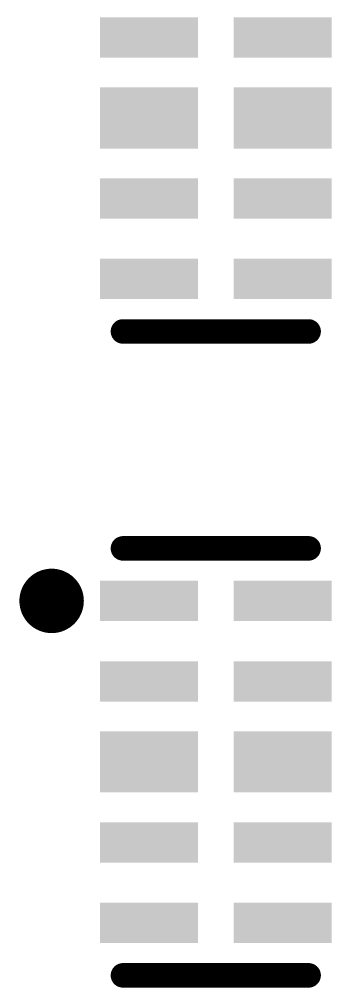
# Model space of a CAD drawing. Header units: inches. Extents: x -3.1 to 90.9, y -0.8 to 60.1.
# Drawn here: x 17.77 to 19.71, y 12.49 to 18.51 of the extents above; entities that cross this region are included whole.
import ezdxf

# ---------------------------------------------------------------- set-up
doc = ezdxf.new("R2010")
doc.units = ezdxf.units.IN
doc.layers.add('Top Overlay', color=2, linetype='Continuous')
doc.layers.add('Top Paste', color=8, linetype='Continuous')

# ---------------------------------------------------------------- blocks, each defined once
blk = doc.blocks.new('USON_10_L2_5_W1_0_P0_50_BL_164')
at = {"layer": 'Top Paste'}
for points in [[(-1.125, 0.719), (-0.875, 0.719), (-0.875, 0.11), (-1.125, 0.11)], [(-0.6249, 0.719), (-0.3749, 0.719), (-0.3749, 0.11), (-0.6249, 0.11)], [(-0.19, 0.719), (0.19, 0.719), (0.19, 0.11), (-0.19, 0.11)], [(0.3751, 0.719), (0.6251, 0.719), (0.6251, 0.11), (0.3751, 0.11)], [(0.875, 0.719), (1.125, 0.719), (1.125, 0.11), (0.875, 0.11)], [(-1.125, -0.11), (-0.875, -0.11), (-0.875, -0.719), (-1.125, -0.719)], [(-0.6249, -0.11), (-0.3749, -0.11), (-0.3749, -0.719), (-0.6249, -0.719)], [(-0.19, -0.11), (0.19, -0.11), (0.19, -0.719), (-0.19, -0.719)], [(0.3751, -0.11), (0.6251, -0.11), (0.6251, -0.719), (0.3751, -0.719)], [(0.875, -0.11), (1.125, -0.11), (1.125, -0.719), (0.875, -0.719)]]:
    blk.add_hatch(color=8, dxfattribs=at).paths.add_polyline_path(points)
at = {"layer": 'Top Overlay', "const_width": 0.1524}
for points in [[(-1.3262, -0.5762), (-1.3262, 0.5762)], [(1.3262, -0.5762), (1.3262, 0.5762)]]:
    blk.add_lwpolyline(points, dxfattribs=at)
at = {"layer": 'Top Overlay'}
for points, const_width in [([(-1.3643, 0.5762, 1), (-1.2881, 0.5762, 1)], 0.0762), ([(1.2881, 0.5762, 1), (1.3643, 0.5762, 1)], 0.0762), ([(-1.3643, -0.5762, 1), (-1.2881, -0.5762, 1)], 0.0762), ([(1.2881, -0.5762, 1), (1.3643, -0.5762, 1)], 0.0762), ([(-0.8999, -1.019, 1), (-1.1001, -1.019, 1)], 0.2), ([(-1.1501, -1.019, 1), (-1.0501, -1.019, 1)], 0.1), ([(-0.9499, -1.019, 1), (-0.8499, -1.019, 1)], 0.1)]:
    blk.add_lwpolyline(points, format="xyb", close=True, dxfattribs=dict(at, const_width=const_width))
blk = doc.blocks.new('USON_10_L2_5_W1_0_P0_50_BL_165')
at = {"layer": 'Top Paste'}
for points in [[(-1.125, 0.719), (-0.875, 0.719), (-0.875, 0.11), (-1.125, 0.11)], [(-0.6249, 0.719), (-0.3749, 0.719), (-0.3749, 0.11), (-0.6249, 0.11)], [(-0.19, 0.719), (0.19, 0.719), (0.19, 0.11), (-0.19, 0.11)], [(0.3751, 0.719), (0.6251, 0.719), (0.6251, 0.11), (0.3751, 0.11)], [(0.875, 0.719), (1.125, 0.719), (1.125, 0.11), (0.875, 0.11)], [(-1.125, -0.11), (-0.875, -0.11), (-0.875, -0.719), (-1.125, -0.719)], [(-0.6249, -0.11), (-0.3749, -0.11), (-0.3749, -0.719), (-0.6249, -0.719)], [(-0.19, -0.11), (0.19, -0.11), (0.19, -0.719), (-0.19, -0.719)], [(0.3751, -0.11), (0.6251, -0.11), (0.6251, -0.719), (0.3751, -0.719)], [(0.875, -0.11), (1.125, -0.11), (1.125, -0.719), (0.875, -0.719)]]:
    blk.add_hatch(color=8, dxfattribs=at).paths.add_polyline_path(points)
at = {"layer": 'Top Overlay', "const_width": 0.1524}
for points in [[(-1.3262, -0.5762), (-1.3262, 0.5762)], [(1.3262, -0.5762), (1.3262, 0.5762)]]:
    blk.add_lwpolyline(points, dxfattribs=at)
at = {"layer": 'Top Overlay'}
for points, const_width in [([(-1.3643, 0.5762, 1), (-1.2881, 0.5762, 1)], 0.0762), ([(1.2881, 0.5762, 1), (1.3643, 0.5762, 1)], 0.0762), ([(-1.3643, -0.5762, 1), (-1.2881, -0.5762, 1)], 0.0762), ([(1.2881, -0.5762, 1), (1.3643, -0.5762, 1)], 0.0762), ([(-0.8999, -1.019, 1), (-1.1001, -1.019, 1)], 0.2), ([(-1.1501, -1.019, 1), (-1.0501, -1.019, 1)], 0.1), ([(-0.9499, -1.019, 1), (-0.8499, -1.019, 1)], 0.1)]:
    blk.add_lwpolyline(points, format="xyb", close=True, dxfattribs=dict(at, const_width=const_width))

msp = doc.modelspace()

# ---------------------------------------------------------------- block references
at = {"rotation": 270}
for name, p in [('USON_10_L2_5_W1_0_P0_50_BL_165', (18.99, 17.897)), ('USON_10_L2_5_W1_0_P0_50_BL_164', (18.99, 13.897))]:
    msp.add_blockref(name, p, dxfattribs=at)

doc.saveas('drawing.dxf')
